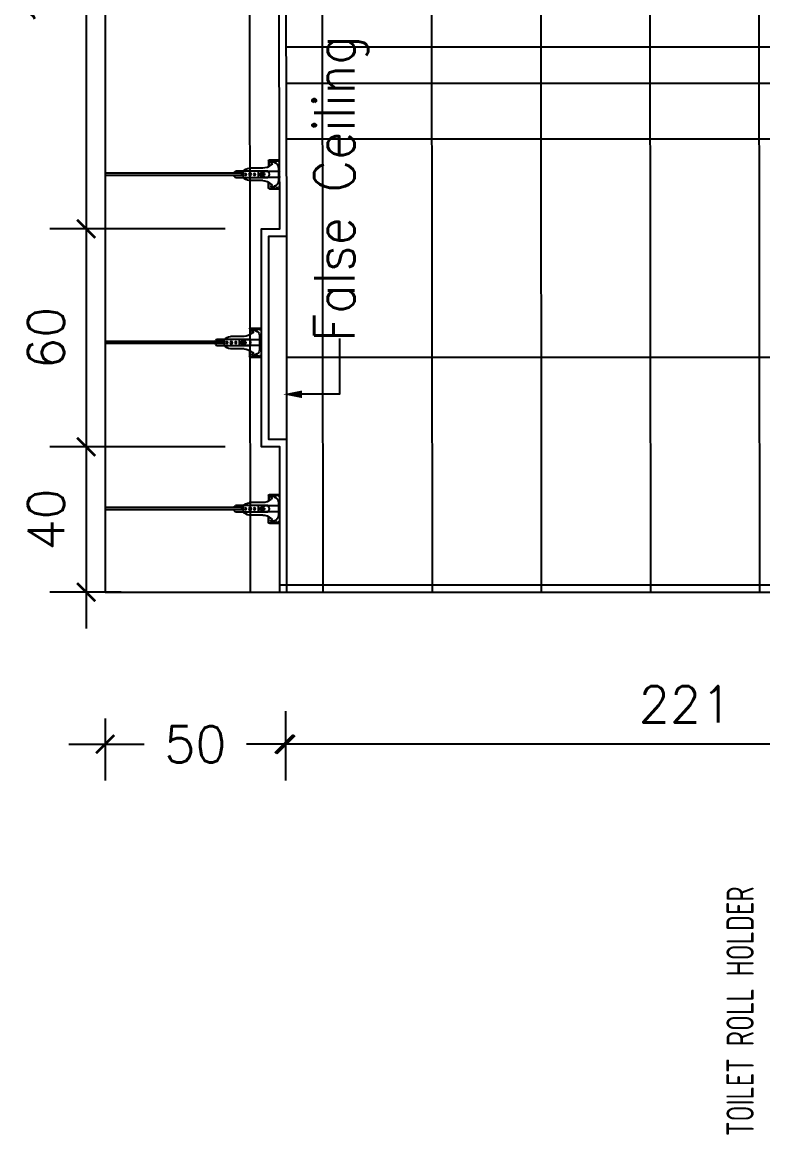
# Model space of a CAD drawing. Header units: centimetres. Extents: x -1797 to 2001, y -8788 to 1856.
# Drawn here: x -375.9 to -172.3, y -2379 to -2072.8 of the extents above; entities that cross this region are included whole.
import ezdxf
from ezdxf.xclip import XClip

# ---------------------------------------------------------------- set-up
doc = ezdxf.new("R2010")
doc.units = ezdxf.units.CM
doc.header["$LTSCALE"] = 100
doc.header["$MEASUREMENT"] = 0
doc.header["$XCLIPFRAME"] = 0
doc.set_wipeout_variables(frame=1)
doc.header["$PDMODE"] = 35
for name, color, linetype in [('CEILING', 161, 'Continuous'), ('CEILING HANGER', 8, 'Continuous'), ('DIM', 1, 'Continuous'), ('HATCH-1', 252, 'Continuous'), ('ID_Flooring_02', 127, 'Continuous'), ('TEXT', 3, 'Continuous'), ('Text-1', 3, 'Continuous'), ('WALL-01', 7, 'Continuous'), ('WALL-03', 2, 'Continuous'), ('WALL-04', 1, 'Continuous'), ('WALL-05', 8, 'Continuous')]:
    doc.layers.add(name, color=color, linetype=linetype)
doc.styles.add('HB25Small', font='ARCHSTYL.SHX', dxfattribs={"width": 0.8, "height": 2.5})
doc.styles.add('ROMANS', font='romans')
doc.dimstyles.new('AS-17-100', dxfattribs={"dimtxt": 10, "dimasz": 5, "dimexe": 10, "dimexo": 10, "dimgap": 6, "dimtad": 1, "dimtoh": 1, "dimdec": 0, "dimdsep": 46, "dimtxsty": 'ROMANS', "dimblk1": 'ARCHTICK', "dimblk2": 'ARCHTICK', "dimsah": 1, "dimcen": 25, "dimdle": 10, "dimclrd": 1, "dimclre": 1, "dimclrt": 2, "dimadec": 0, "dimazin": 0, "dimtfac": 1, "dimtdec": 0, "dimtofl": 0, "dimtmove": 2, "dimatfit": 3, "dimldrblk": 'ARCHTICK', "dimfxl": 1, "dimtolj": 1, "dimtzin": 0, "dimarcsym": 0})

# ---------------------------------------------------------------- blocks, each defined once
blk = doc.blocks.new('SUP')
at = {"layer": 'CEILING HANGER', "extrusion": (-6.56544e-09, 1.61575e-05, 1)}
for p, q in [((-555.86, -4415.29, 0.02), (-555.86, -4347.85, 0.02)), ((-555.25, -4415.29, 0.02), (-555.25, -4347.85, 0.02)), ((-556.44, -4415.38, 0.02), (-556.44, -4413.19, 0.02)), ((-554.61, -4415.38, 0.02), (-554.61, -4413.19, 0.02)), ((-557.24, -4420.73, 0.02), (-557.24, -4417, 0.02)), ((-556.44, -4422.11, 0.02), (-556.44, -4415.38, 0.02)), ((-556.34, -4415.29, 0.02), (-554.71, -4415.29, 0.02)), ((-555.86, -4414.67, 0.02), (-555.86, -4414.7, 0.02)), ((-555.86, -4414.7, 0.02), (-555.84, -4414.74, 0.02)), ((-555.84, -4414.74, 0.02), (-555.82, -4414.77, 0.02)), ((-555.82, -4414.77, 0.02), (-555.79, -4414.79, 0.02)), ((-555.79, -4414.79, 0.02), (-555.75, -4414.82, 0.02)), ((-555.75, -4414.82, 0.02), (-555.71, -4414.84, 0.02)), ((-555.71, -4414.84, 0.02), (-555.66, -4414.85, 0.02)), ((-555.66, -4414.85, 0.02), (-555.61, -4414.86, 0.02)), ((-555.61, -4414.86, 0.02), (-555.56, -4414.86, 0.02)), ((-555.56, -4414.86, 0.02), (-555.5, -4414.86, 0.02)), ((-555.5, -4414.86, 0.02), (-555.45, -4414.85, 0.02)), ((-555.45, -4414.85, 0.02), (-555.4, -4414.84, 0.02)), ((-555.4, -4414.84, 0.02), (-555.36, -4414.82, 0.02)), ((-555.36, -4414.82, 0.02), (-555.32, -4414.79, 0.02)), ((-555.32, -4414.79, 0.02), (-555.29, -4414.77, 0.02)), ((-555.29, -4414.77, 0.02), (-555.27, -4414.74, 0.02)), ((-555.27, -4414.74, 0.02), (-555.26, -4414.7, 0.02)), ((-555.26, -4414.7, 0.02), (-555.25, -4414.67, 0.02)), ((-554.61, -4422.1, 0.02), (-554.61, -4415.38, 0.02)), ((-553.82, -4420.73, 0.02), (-553.82, -4417, 0.02)), ((-554.61, -4419.5, 0.02), (-556.44, -4419.5, 0.02)), ((-556.23, -4421.14, 0.02), (-556.23, -4420.6, 0.02)), ((-554.89, -4420.53, 0.02), (-556.17, -4420.53, 0.02)), ((-555.24, -4420.02, 0.02), (-555.82, -4420.02, 0.02)), ((-555.24, -4420.27, 0.02), (-555.82, -4420.27, 0.02)), ((-554.83, -4421.14, 0.02), (-554.83, -4420.6, 0.02)), ((-559.5, -4422.53, 0.02), (-559.5, -4426.15, 0.02)), ((-559.37, -4423.36, 0.02), (-559.5, -4423.36, 0.02)), ((-559.37, -4422.53, 0.02), (-559.37, -4426.15, 0.02)), ((-559.25, -4422.29, 0.02), (-557.67, -4422.29, 0.02)), ((-559.25, -4422.41, 0.02), (-557.74, -4422.41, 0.02)), ((-558.92, -4423.15, 0.02), (-558.92, -4423.41, 0.02)), ((-558.73, -4424.21, 0.02), (-558.9, -4423.57, 0.02)), ((-558.57, -4423.16, 0.02), (-558.6, -4423.08, 0.02)), ((-558.4, -4423.28, 0.02), (-558.4, -4423.28, 0.02)), ((-556.35, -4425.11, 0.02), (-556.35, -4421.21, 0.02)), ((-556.29, -4421.21, 0.02), (-556.35, -4421.21, 0.02)), ((-555.74, -4421.21, 0.02), (-555.77, -4420.78, 0.02)), ((-555.28, -4420.78, 0.02), (-555.77, -4420.78, 0.02)), ((-555.74, -4421.21, 0.02), (-555.31, -4421.21, 0.02)), ((-555.31, -4421.21, 0.02), (-555.28, -4420.78, 0.02)), ((-554.71, -4421.21, 0.02), (-554.77, -4421.21, 0.02)), ((-554.71, -4425.11, 0.02), (-554.71, -4421.21, 0.02)), ((-551.81, -4422.29, 0.02), (-553.39, -4422.29, 0.02)), ((-551.81, -4422.41, 0.02), (-553.32, -4422.41, 0.02)), ((-552.66, -4423.28, 0.02), (-552.66, -4423.28, 0.02)), ((-552.49, -4423.16, 0.02), (-552.46, -4423.08, 0.02)), ((-552.33, -4424.21, 0.02), (-552.15, -4423.57, 0.02)), ((-552.13, -4423.15, 0.02), (-552.13, -4423.41, 0.02)), ((-551.68, -4422.53, 0.02), (-551.68, -4426.15, 0.02)), ((-551.68, -4423.36, 0.02), (-551.56, -4423.36, 0.02)), ((-551.56, -4422.53, 0.02), (-551.56, -4426.15, 0.02)), ((-559.5, -4426.15, 0.02), (-559.5, -4427.62, 0.02)), ((-559.37, -4426.15, 0.02), (-559.37, -4427.62, 0.02)), ((-556.23, -4425.11, 0.02), (-557.55, -4425.11, 0.02)), ((-554.83, -4425.11, 0.02), (-556.23, -4425.11, 0.02)), ((-555.07, -4425.48, 0.02), (-555.99, -4425.48, 0.02)), ((-553.5, -4425.11, 0.02), (-554.83, -4425.11, 0.02)), ((-551.68, -4426.15, 0.02), (-551.68, -4427.62, 0.02)), ((-551.56, -4426.15, 0.02), (-551.56, -4427.62, 0.02)), ((-559.5, -4427.62, 0.02), (-559.37, -4427.62, 0.02)), ((-551.56, -4427.62, 0.02), (-551.68, -4427.62, 0.02))]:
    blk.add_line(p, q, dxfattribs=at)
at = {"layer": 'CEILING HANGER', "extrusion": (-6.56544e-09, 1.61575e-05, 1), "const_width": 0.244, "elevation": -0.07}
blk.add_lwpolyline([(-558.58, -4423.04, 1), (-559.07, -4423.04), (-559.07, -4423.22, 0.267949), (-558.99, -4423.35, -0.57735), (-558.99, -4423.61, 0.267949), (-559.07, -4423.75), (-559.07, -4424.04, 0.267949), (-558.99, -4424.17, -0.57735), (-558.99, -4424.43, 0.267949), (-559.07, -4424.56), (-559.07, -4424.85, 0.267949), (-558.99, -4424.98, -0.57735), (-558.99, -4425.25, 0.267949), (-559.07, -4425.38), (-559.07, -4425.7, 0.414214), (-558.92, -4425.85), (-558.23, -4425.85, 0.247529), (-558.1, -4425.78, -0.247529), (-557.98, -4425.72), (-557.55, -4425.72, -0.247529), (-557.43, -4425.78, 0.247529), (-557.3, -4425.85), (-555.79, -4425.85, 0.267949), (-555.66, -4425.77, -0.57735), (-555.4, -4425.77, 0.267949), (-555.26, -4425.85), (-553.76, -4425.85, 0.247529), (-553.63, -4425.78, -0.247529), (-553.51, -4425.72), (-553.08, -4425.72, -0.247529), (-552.95, -4425.78, 0.247529), (-552.83, -4425.85), (-552.14, -4425.85, 0.414214), (-551.99, -4425.7), (-551.99, -4425.38, 0.267949), (-552.07, -4425.25, -0.57735), (-552.07, -4424.98, 0.267949), (-551.99, -4424.85), (-551.99, -4424.56, 0.267949), (-552.07, -4424.43, -0.57735), (-552.07, -4424.17, 0.267949), (-551.99, -4424.04), (-551.99, -4423.75, 0.267949), (-552.07, -4423.61, -0.57735), (-552.07, -4423.35, 0.267949), (-551.99, -4423.22), (-551.99, -4423.04, 1), (-552.48, -4423.04)], format="xyb", dxfattribs=at)
at = {"layer": 'CEILING HANGER', "extrusion": (-6.56544e-09, 1.61575e-05, 1)}
for centre, radius in [((-555.53, -4417.24, -0.05), 0.342), ((-555.53, -4416.02, -0.05), 0.252), ((-555.53, -4418.46, -0.05), 0.252)]:
    blk.add_circle(centre, radius, dxfattribs=at)
for centre, radius, start, end in [((-555.53, -4414.15, -0.05), 1.33, 104.5031, 133.577), ((-555.53, -4414.15, -0.05), 1.33, 46.3713, 77.9165), ((-554.37, -4417.4, -0.05), 2.89, 132.9462, 171.8788), ((-556.68, -4417.4, -0.05), 2.89, 8.1212, 47.0538), ((-556.17, -4420.6, -0.05), 0.061, 90, 180), ((-555.82, -4420.14, -0.05), 0.122, 90, 270), ((-555.24, -4420.14, -0.05), 0.122, 270, 90), ((-554.89, -4420.6, -0.05), 0.061, 360, 90), ((-559.25, -4422.53, -0.05), 0.244, 90, 180), ((-559.25, -4422.53, -0.05), 0.122, 90, 180), ((-558.74, -4423.15, -0.05), 0.183, 102.9976, 180), ((-558.31, -4423.41, -0.05), 0.61, 180, 195), ((-558.75, -4423.09, -0.05), 0.122, 77.0024, 102.9976), ((-558.77, -4423.15, -0.05), 0.183, 20, 77.0024), ((-558.4, -4423.1, -0.05), 0.183, 200, 270), ((-558.4, -4423.1, -0.05), 0.183, 270, 357.8496), ((-557.85, -4423.12, -0.05), 0.366, 135.5755, 177.8496), ((-560.29, -4420.73, -0.05), 3.05, 315.5755, 360), ((-555.53, -4421.14, -0.05), 1.33, 226.423, 313.6287), ((-556.29, -4421.14, -0.05), 0.061, 270, 360), ((-554.77, -4421.14, -0.05), 0.061, 180, 270), ((-550.77, -4420.73, -0.05), 3.05, 180, 224.4246), ((-553.21, -4423.12, -0.05), 0.366, 2.1504, 44.4246), ((-552.66, -4423.1, -0.05), 0.183, 182.1504, 270), ((-552.66, -4423.1, -0.05), 0.183, 270, 340), ((-552.29, -4423.15, -0.05), 0.183, 102.9976, 160), ((-552.3, -4423.09, -0.05), 0.122, 77.0024, 102.9976), ((-552.32, -4423.15, -0.05), 0.183, 360, 77.0024), ((-552.74, -4423.41, -0.05), 0.61, 345, 360), ((-551.81, -4422.53, -0.05), 0.244, 360, 90), ((-551.81, -4422.53, -0.05), 0.122, 360, 90), ((-557.47, -4423.62, -0.05), 1.37, 195, 270), ((-555.99, -4425.11, -0.05), 0.366, 180, 270), ((-555.07, -4425.11, -0.05), 0.366, 270, 360), ((-553.58, -4423.62, -0.05), 1.37, 270, 345)]:
    blk.add_arc(centre, radius, start, end, dxfattribs=at)
blk = doc.blocks.new('FALSE CEILING')
at = {"xscale": -1}
for p in [(-1545.11, 4427.62, -0.02), (-1485.11, 4427.62, -0.02), (-1425.11, 4427.62, -0.02), (-1365.11, 4427.62, -0.02), (-1305.11, 4427.62, -0.02), (-1245.11, 4427.62, -0.02), (-1185.11, 4427.62, -0.02), (-1125.11, 4427.62, -0.02), (-1065.11, 4427.62, -0.02), (-1005.11, 4427.62, -0.02), (-945.11, 4427.62, -0.02), (-885.11, 4427.62, -0.02), (-825.11, 4427.62, -0.02), (-765.11, 4427.62, -0.02), (-705.11, 4427.62, -0.02), (-645.11, 4427.62, -0.02), (-585.11, 4427.62, -0.02), (-525.11, 4427.62, -0.02), (-465.11, 4427.62, -0.02), (-405.11, 4427.62, -0.02), (-345.11, 4427.62, -0.02), (-285.11, 4427.62, -0.02), (-225.11, 4427.62, -0.02), (-165.11, 4427.62, -0.02), (-105.11, 4427.62, -0.02), (-45.11, 4427.62, -0.02), (14.89, 4427.62, -0.02), (74.89, 4427.62, -0.02), (134.89, 4427.62, -0.02), (194.89, 4427.62, -0.02), (254.89, 4427.62, -0.02), (314.89, 4427.62, -0.02), (374.89, 4427.62, -0.02), (434.89, 4427.62, -0.02)]:
    blk.add_blockref('SUP', p, dxfattribs=at)
blk = doc.blocks.new('shower_d')
at = {"layer": 'HATCH-1'}
h = blk.add_hatch(dxfattribs=at)
h.set_pattern_fill('ANSI36', color=256, scale=10)
h.set_pattern_definition([(45, (32585.1079, -17820.0297), (0.662912607, 2.43067956), [3.125, -0.625, 0, -0.625])])
h.paths.add_polyline_path([(2434.18, -5355.46), (2444.18, -5355.46), (2444.18, -5365.46), (2434.18, -5365.46)])
at = {"layer": 'WALL-01'}
for p, q in [((2444.18, -5355.46), (2434.18, -5355.46)), ((2434.18, -5355.46), (2434.18, -5365.46)), ((2444.18, -5355.46), (2444.18, -5365.46))]:
    blk.add_line(p, q, dxfattribs=at)
at = {"layer": 'WALL-03'}
for p, q in [((2434.18, -5355.46), (2434.18, -5055.58)), ((2444.18, -5355.46), (2444.18, -5055.58))]:
    blk.add_line(p, q, dxfattribs=at)
at = {"layer": 'WALL-04'}
for p, q in [((2445.68, -5289.46), (2445.68, -5229.46)), ((2447.68, -5229.46), (2447.68, -5289.46)), ((2439.68, -5283.46), (2433.68, -5283.46)), ((2439.68, -5283.46), (2445.68, -5283.46)), ((2439.68, -5285.46), (2433.68, -5285.46)), ((2439.68, -5285.46), (2445.68, -5285.46)), ((2445.68, -5289.46), (2447.68, -5289.46)), ((2443.68, -5354.46), (2434.68, -5354.46)), ((2443.68, -5355.46), (2434.68, -5355.46))]:
    blk.add_line(p, q, dxfattribs=at)
for points in [[(2433.68, -5229.46), (2433.68, -5289.46), (2431.68, -5289.46), (2431.68, -5229.46)], [(2436.18, -5352.46), (2438.18, -5352.46), (2438.18, -5354.46), (2436.18, -5354.46)], [(2438.18, -5352.46), (2440.18, -5352.46), (2440.18, -5354.46), (2438.18, -5354.46)], [(2440.18, -5352.46), (2442.18, -5352.46), (2442.18, -5354.46), (2440.18, -5354.46)]]:
    blk.add_lwpolyline(points, close=True, dxfattribs=at)
for points in [[(2436.18, -5283.46), (2436.18, -5235.46)], [(2436.18, -5283.46), (2436.18, -5235.46)], [(2438.18, -5283.46), (2438.18, -5235.46)], [(2438.18, -5235.46), (2438.18, -5283.46)], [(2440.18, -5235.46), (2440.18, -5283.46)], [(2442.18, -5235.46), (2442.18, -5283.46)], [(2436.18, -5352.46), (2436.18, -5285.46)], [(2438.18, -5352.46), (2438.18, -5285.46)], [(2440.18, -5285.46), (2440.18, -5352.46)], [(2442.18, -5285.46), (2442.18, -5352.46)]]:
    blk.add_lwpolyline(points, dxfattribs=at)
for centre, start, end in [((2434.68, -5354.96), 90, 270), ((2443.68, -5354.96), 270, 90)]:
    blk.add_arc(centre, 0.5, start, end, dxfattribs=at)
at = {"layer": 'WALL-05'}
for p, q in [((2438.18, -5354.46), (2436.18, -5352.46)), ((2436.18, -5354.46), (2438.18, -5352.46)), ((2440.18, -5354.46), (2438.18, -5352.46)), ((2438.18, -5354.46), (2440.18, -5352.46)), ((2442.18, -5354.46), (2440.18, -5352.46)), ((2440.18, -5354.46), (2442.18, -5352.46))]:
    blk.add_line(p, q, dxfattribs=at)
for points in [[(2436.68, -5283.46), (2436.68, -5235.46)], [(2437.68, -5235.46), (2437.68, -5283.46)], [(2438.68, -5283.46), (2438.68, -5235.46)], [(2439.68, -5235.46), (2439.68, -5283.46)], [(2440.68, -5283.46), (2440.68, -5235.46)], [(2441.68, -5235.46), (2441.68, -5283.46)], [(2437.68, -5285.46), (2437.68, -5352.46), (2436.68, -5352.46), (2436.68, -5285.46)], [(2439.68, -5285.46), (2439.68, -5352.46), (2438.68, -5352.46), (2438.68, -5285.46)], [(2441.68, -5285.46), (2441.68, -5352.46), (2440.68, -5352.46), (2440.68, -5285.46)]]:
    blk.add_lwpolyline(points, dxfattribs=at)
blk.add_wipeout([(2433.68, -5229.46), (2433.68, -5289.46), (2431.68, -5289.46), (2431.68, -5229.46)]).dxf.layer = 'WALL-04'
blk = doc.blocks.new('_ARCHTICK')
at = {"color": 0, "linetype": 'ByBlock', "const_width": 0.15}
blk.add_lwpolyline([(-0.5, -0.5), (0.5, 0.5)], dxfattribs=at)
blk = doc.blocks.new('*D618')
at = {"layer": 'Defpoints', "color": 0, "transparency": 16777216}
for p in [(-303.49, -2252.41, 0), (-353.13, -2254.41), (-353.13, -2271.52)]:
    blk.add_point(p, dxfattribs=at)
at = {"layer": 'DIM', "color": 1, "lineweight": -2, "transparency": 16777216}
for p, q in [((-353.13, -2264.41), (-353.13, -2281.52)), ((-303.49, -2262.41), (-303.49, -2281.52)), ((-363.13, -2271.52), (-342.41, -2271.52)), ((-293.49, -2271.52), (-314.22, -2271.52))]:
    blk.add_line(p, q, dxfattribs=at)
at = {"layer": 'DIM', "color": 1, "lineweight": -2, "transparency": 16777216, "xscale": 5, "yscale": 5, "zscale": 5, "rotation": 180}
blk.add_blockref('_ARCHTICK', (-353.13, -2271.52), dxfattribs=at)
at = {"layer": 'DIM', "color": 1, "lineweight": -2, "transparency": 16777216, "xscale": 5, "yscale": 5, "zscale": 5}
blk.add_blockref('_ARCHTICK', (-303.49, -2271.52), dxfattribs=at)
at = {"layer": 'DIM', "color": 2, "transparency": 16777216, "insert": (-328.31, -2271.52), "char_height": 10, "attachment_point": 5, "style": 'ROMANS'}
blk.add_mtext('\\A1;50', dxfattribs=at)
blk = doc.blocks.new('*D619')
at = {"layer": 'Defpoints', "color": 0, "transparency": 16777216}
for p in [(-334.13, -1993.62, 0), (-358.34, -2129.68), (-310.13, -2129.68, 0)]:
    blk.add_point(p, dxfattribs=at)
at = {"layer": 'DIM', "color": 1, "lineweight": -2, "transparency": 16777216}
for p, q in [((-358.34, -1983.62), (-358.34, -2139.68)), ((-344.13, -1993.62), (-368.34, -1993.62)), ((-320.13, -2129.68), (-368.34, -2129.68))]:
    blk.add_line(p, q, dxfattribs=at)
at = {"layer": 'DIM', "color": 1, "lineweight": -2, "transparency": 16777216, "xscale": 5, "yscale": 5, "zscale": 5}
for p, rotation in [((-358.34, -1993.62), 90), ((-358.34, -2129.68), 270)]:
    blk.add_blockref('_ARCHTICK', p, dxfattribs=dict(at, rotation=rotation))
at = {"layer": 'DIM', "color": 2, "transparency": 16777216, "insert": (-369.34, -2061.65), "char_height": 10, "attachment_point": 5, "rotation": 90, "style": 'ROMANS'}
blk.add_mtext('\\A1;136', dxfattribs=at)
blk = doc.blocks.new('*D620')
at = {"layer": 'Defpoints', "color": 0, "transparency": 16777216}
for p in [(-310.13, -2129.68, 0), (-358.34, -2189.68), (-338.74, -2189.68)]:
    blk.add_point(p, dxfattribs=at)
at = {"layer": 'DIM', "color": 1, "lineweight": -2, "transparency": 16777216}
for p, q in [((-358.34, -2119.68), (-358.34, -2199.68)), ((-320.13, -2129.68), (-368.34, -2129.68)), ((-348.74, -2189.68), (-368.34, -2189.68))]:
    blk.add_line(p, q, dxfattribs=at)
at = {"layer": 'DIM', "color": 1, "lineweight": -2, "transparency": 16777216, "xscale": 5, "yscale": 5, "zscale": 5}
for p, rotation in [((-358.34, -2129.68), 90), ((-358.34, -2189.68), 270)]:
    blk.add_blockref('_ARCHTICK', p, dxfattribs=dict(at, rotation=rotation))
at = {"layer": 'DIM', "color": 2, "transparency": 16777216, "insert": (-369.34, -2159.68), "char_height": 10, "attachment_point": 5, "rotation": 90, "style": 'ROMANS'}
blk.add_mtext('\\A1;60', dxfattribs=at)
blk = doc.blocks.new('*D621')
at = {"layer": 'Defpoints', "color": 0, "transparency": 16777216}
for p in [(-310.13, -2189.68, 0), (-358.34, -2229.68), (-338.74, -2229.68, 0)]:
    blk.add_point(p, dxfattribs=at)
at = {"layer": 'DIM', "color": 1, "lineweight": -2, "transparency": 16777216}
for p, q in [((-358.34, -2179.68), (-358.34, -2239.68)), ((-320.13, -2189.68), (-368.34, -2189.68)), ((-348.74, -2229.68), (-368.34, -2229.68))]:
    blk.add_line(p, q, dxfattribs=at)
at = {"layer": 'DIM', "color": 1, "lineweight": -2, "transparency": 16777216, "xscale": 5, "yscale": 5, "zscale": 5}
for p, rotation in [((-358.34, -2189.68), 90), ((-358.34, -2229.68), 270)]:
    blk.add_blockref('_ARCHTICK', p, dxfattribs=dict(at, rotation=rotation))
at = {"layer": 'DIM', "color": 2, "transparency": 16777216, "insert": (-369.34, -2209.68), "char_height": 10, "attachment_point": 5, "rotation": 90, "style": 'ROMANS'}
blk.add_mtext('\\A1;40', dxfattribs=at)
blk = doc.blocks.new('*D635')
at = {"layer": 'Defpoints', "color": 0, "transparency": 16777216}
for p in [(-83.3, -2227.68, 0), (-303.85, -2271.52, 0), (-303.85, -2271.52)]:
    blk.add_point(p, dxfattribs=at)
at = {"layer": 'DIM', "color": 1, "lineweight": -2, "transparency": 16777216}
for p, q in [((-83.3, -2237.68), (-83.3, -2281.52)), ((-73.3, -2271.52), (-313.85, -2271.52))]:
    blk.add_line(p, q, dxfattribs=at)
at = {"layer": 'DIM', "color": 1, "lineweight": -2, "transparency": 16777216, "xscale": 5, "yscale": 5, "zscale": 5, "rotation": 180}
blk.add_blockref('_ARCHTICK', (-303.85, -2271.52), dxfattribs=at)
at = {"layer": 'DIM', "color": 1, "lineweight": -2, "transparency": 16777216, "xscale": 5, "yscale": 5, "zscale": 5}
blk.add_blockref('_ARCHTICK', (-83.3, -2271.52), dxfattribs=at)
at = {"layer": 'DIM', "color": 2, "transparency": 16777216, "insert": (-193.58, -2260.52), "char_height": 10, "attachment_point": 5, "style": 'ROMANS'}
blk.add_mtext('\\A1;221', dxfattribs=at)

msp = doc.modelspace()

# ---------------------------------------------------------------- linework, layer by layer
at = {"layer": 'CEILING'}
for points in [[(-305.13, -2229.68), (-305.13, -2189.68), (-310.13, -2189.68), (-310.13, -2129.68), (-305.13, -2129.68), (-305.52, -1999.68)], [(-303.13, -2229.68), (-303.13, -2187.68), (-308.13, -2187.68), (-308.13, -2131.68), (-303.13, -2131.68), (-303.51, -1999.68)]]:
    msp.add_lwpolyline(points, dxfattribs=at)
at = {"layer": 'ID_Flooring_02'}
for p, q in [((-313.13, -2229.68, 0), (-313.39, -1999.68)), ((-293.13, -2229.68, 0), (-293.39, -1999.68, 0)), ((-263.13, -2229.68, 0), (-263.33, -1999.68, 0)), ((-233.13, -2229.68, 0), (-233.33, -1999.68, 0)), ((-203.13, -2229.68, 0), (-203.33, -1999.68, 0)), ((-173.13, -2229.68, 0), (-173.33, -1999.68, 0)), ((-303.13, -2104.97), (-57.97, -2104.97)), ((-303.13, -2164.97), (-55.15, -2164.97))]:
    msp.add_line(p, q, dxfattribs=at)
at = {"layer": 'TEXT', "color": 2}
msp.add_lwpolyline([(-288.66, -2159.85), (-288.66, -2175.22), (-302.36, -2175.22)], dxfattribs=at)
msp.add_lwpolyline([(-304.21, -2175.22, 0, 2.08, 0), (-299.01, -2175.22, 2.08, 2.08, 0)], format="xyseb", dxfattribs=at)
at = {"layer": 'WALL-01'}
for p, q in [((-353.13, -1999.68, 0), (-353.13, -2229.68)), ((-353.13, -2229.68, 0), (6.67, -2229.68, 0))]:
    msp.add_line(p, q, dxfattribs=at)
at = {"layer": 'WALL-03'}
msp.add_line((-303.13, -2187.68, 0), (-303.13, -2131.68, 0), dxfattribs=at)
at = {"layer": 'WALL-04'}
msp.add_line((-305.33, -2227.68, 0), (6.67, -2227.68, 0), dxfattribs=at)

# ---------------------------------------------------------------- block references
at = {"layer": 'CEILING HANGER'}
ref = msp.add_blockref('FALSE CEILING', (-302.88, -2385.13, 0), dxfattribs=dict(at, rotation=90.00000000000001))
XClip(ref).set_block_clipping_path([(238.0841531689, 2.2373224937), (376.9155598896, 50.248760368)])
ref = msp.add_blockref('FALSE CEILING', (-308.05, -2431.43, 0.02), dxfattribs=dict(at, rotation=90.00000000000001))
XClip(ref).set_block_clipping_path([(238.0841531689, 2.2373224937), (314.2498166978, 45.0796076272)])
ref = msp.add_blockref('FALSE CEILING', (-302.88, -2477.17, 0), dxfattribs=dict(at, rotation=90.00000000000001))
XClip(ref).set_block_clipping_path([(238.0841531689, 2.2373224937), (312.3152302601, 50.248760368)])

# ---------------------------------------------------------------- texts
at = {"layer": 'TEXT', "color": 3, "style": 'ROMANS', "width": 0.9}
msp.add_text('False Ceiling', height=11.1096, rotation=90, dxfattribs=at).set_placement((-284.52, -2160.8))
at = {"layer": 'Text-1', "color": 3, "style": 'HB25Small', "width": 0.8}
msp.add_text('TOILET ROLL HOLDER', height=7.5, rotation=90, dxfattribs=at).set_placement((-174.79, -2379.35, 0))

# ---------------------------------------------------------------- dimensions: what is measured, and where the dimension line sits
at = {"layer": 'DIM'}
for base, p1, p2, angle, picture, middle in [((-358.34, -2129.68, 0), (-334.13, -1993.62), (-310.13, -2129.68), 270, '*D619', (-369.34, -2061.65, 0)), ((-358.34, -2189.68, 0), (-310.13, -2129.68), (-338.74, -2189.68, 0), 270, '*D620', (-369.34, -2159.68, 0)), ((-358.34, -2229.68, 0), (-310.13, -2189.68), (-338.74, -2229.68), 270, '*D621', (-369.34, -2209.68, 0)), ((-303.85, -2271.52), (-83.3, -2227.68, 0), (-303.85, -2271.52, 0), 180, '*D635', (-193.58, -2260.52))]:
    dim = msp.add_linear_dim(base=base, p1=p1, p2=p2, angle=angle, dimstyle='AS-17-100', dxfattribs=at)
    dim.commit()
    dim.dimension.update_dxf_attribs({"geometry": picture, "text_midpoint": middle})
dim = msp.add_linear_dim(base=(-353.13, -2271.52, 0), p1=(-303.49, -2252.41), p2=(-353.13, -2254.41, 0), angle=180, dimstyle='AS-17-100', dxfattribs=at)
dim.commit()
dim.dimension.update_dxf_attribs({"geometry": '*D618', "text_midpoint": (-328.31, -2271.52, 0), "dimtype": 160})

# ---------------------------------------------------------------- next in the draw order: block references
at = {"layer": 'WALL-01', "xscale": -1, "rotation": 90}
msp.add_blockref('shower_d', (-5358.71, 354.5, 0), dxfattribs=at)

doc.saveas('drawing.dxf')
